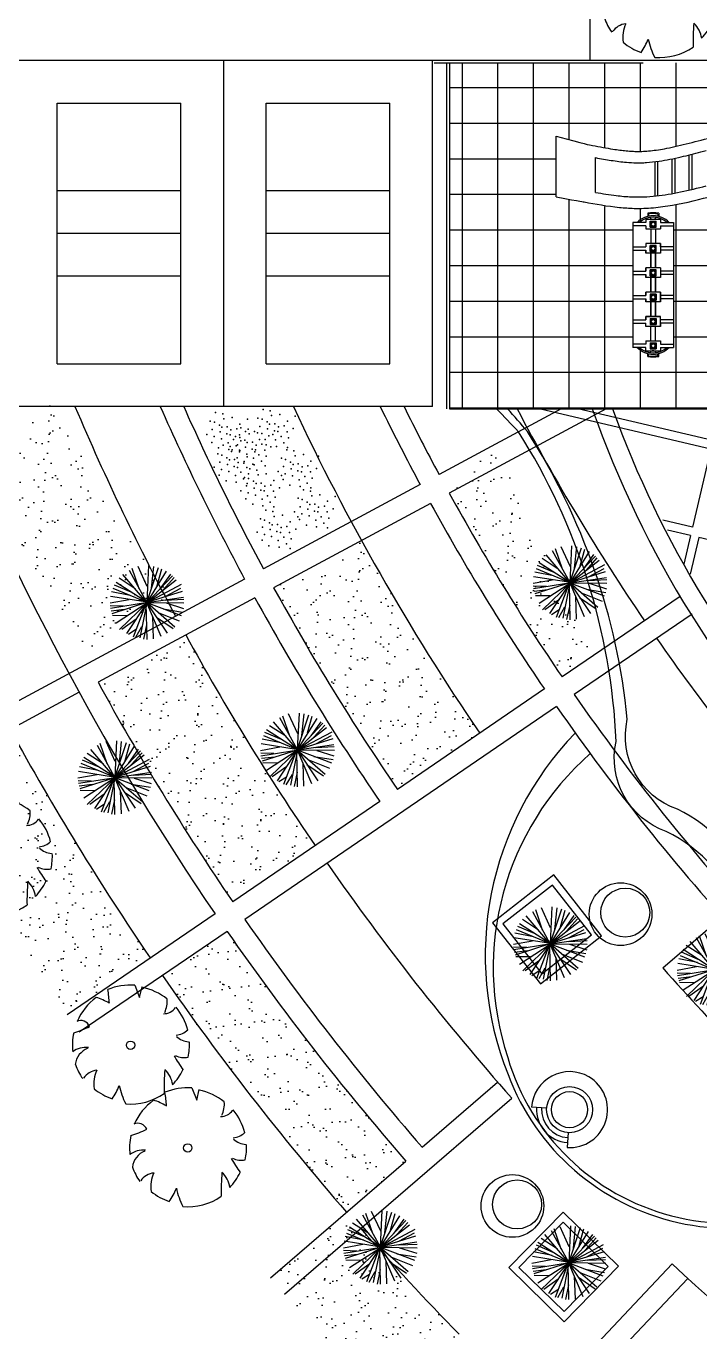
# Model space of a CAD drawing. Header units: millimetres. Extents: x 468001845 to 468595845, y 3387484553 to 3388325553.
# Drawn here: x 468127230 to 468174526, y 3387696008 to 3387787697 of the extents above; entities that cross this region are included whole.
import ezdxf

# ---------------------------------------------------------------- set-up
doc = ezdxf.new("R2010")
doc.units = ezdxf.units.MM
doc.linetypes.add('ACAD_ISO04W100', pattern=[30.5, 24, -3, 0.5, -3])
doc.linetypes.add('CENTER', pattern=[2, 1.25, -0.25, 0.25, -0.25])
for name, color, linetype in [('F-PLANT', 3, 'Continuous'), ('PD', 8, 'Continuous'), ('ROAD-XING', 1, 'CENTER'), ('屋顶', 7, 'Continuous'), ('铺地', 41, 'Continuous')]:
    doc.layers.add(name, color=color, linetype=linetype)
doc.styles.add('DIM', font='txt')
doc.styles.get("Standard").update_dxf_attribs({"font": 'arial.ttf'})
pattern_1 = [(294.26935, (468340676.8, 3388023760.5), (1890.097, -379.674), [0, -1520, 0, -1700, 0, -1625]), (264.26935, (468340676.8, 3388023760.5), (2342.185, -2368.71), [0, -820, 0, -1370, 0, -525]), (224.26935, (468340958.3, 3388024957.9), (-707.23, -3032.777), [0, -500, 0, -1800, 0, -2350]), (214.26935, (468340958.3, 3388024958), (166.362, -3127.209), [0, -250, 0, -1180, 0, -1350])]

# ---------------------------------------------------------------- blocks, each defined once
blk = doc.blocks.new('M_F13')
for p, q in [((-484, 239), (-484, 239)), ((-397, 193), (-484, 239)), ((-515, 179), (-397, 193))]:
    blk.add_line(p, q)
blk.add_circle((-3, 3), 38.2)
for centre, radius, start, end in [((-8, 3), 532, 89.3321, 114.3856), ((-325, 399), 130, 343.6555, 39.76), ((-175, 449), 193, 352.0775, 26.6128), ((-85, 589), 202, 304.1868, 338.5411), ((-8, 3), 531, 62.8767, 77.7021), ((80, 476), 154, 315.8454, 359.7651), ((-8, 3), 527, 126.0751, 153.6245), ((-356, 208), 224, 48.5203, 80.5151), ((-244, 1929), 1632, 285.4397, 290.7099), ((-8, 3), 523, 31.4098, 49.4752), ((412, 44), 234, 83.5323, 121.6544), ((959, 2091), 1965, 250.0865, 256.3451), ((-8, 3), 537, 160.8426, 187.275), ((-8, 3), 534, 340.3307, 19.43), ((-610, -942), 880, 77.3728, 85.4649), ((-5, -500), 587, 134.7782, 147.3315), ((-8, 3), 524, 200.8103, 231.4392), ((358, 465), 656, 266.7455, 282.0146), ((0, -631), 545, 39.6536, 53.993), ((-251, -396), 87.2, 97.741, 188.8107), ((-1350, -519), 1108, 2.9465, 10.9238), ((296, -376), 163, 170.6314, 220.6278), ((325, -118), 300, 230.4582, 263.1093), ((-8, 3), 514, 305.394, 326.2464), ((-8, 3), 522, 243.1498, 261.8356), ((125, -442), 220, 160.6009, 199.3991), ((100, -357), 178, 186.1912, 248.4952), ((-8, 3), 527, 274.7236, 290.3277)]:
    blk.add_arc(centre, radius, start, end)
at = {"width": 0.8, "flags": 9}
for tag, p in [('XSIZE', (-62, 12)), ('YSIZE', (9, 6))]:
    blk.add_attdef(tag, p, '', height=0.2, dxfattribs=at)
blk = doc.blocks.new('402')
for p, q in [((-1188, 1269), (-1579, 2000)), ((-1460, 2092), (59, 57)), ((-1141, 1683), (-1141, 2290)), ((-1022, 2339), (-3, 71)), ((-547, 1283), (-614, 2492)), ((-526, 2625), (-3, 71)), ((-21, 2571), (0, 100)), ((-12, 1697), (532, 2517)), ((0, 29), (650, 2488)), ((1006, 2365), (0, 29)), ((0, 29), (1683, 1931)), ((428, 1626), (817, 2438)), ((654, 1554), (1156, 2294)), ((808, 984), (1308, 2209)), ((-963, 257), (-2294, 1037)), ((-2102, 1407), (-24, 143)), ((-1248, 898), (-1966, 1600)), ((-2, 86), (-1751, 1760)), ((2063, 1500), (36, 71)), ((36, 71), (2287, 1108)), ((1022, 770), (1908, 1701)), ((1176, 599), (2189, 1301)), ((-12, 85), (-2488, 23)), ((-2454, 485), (-12, 85)), ((-1165, 57), (-2427, -479)), ((0, 71), (-2384, -644)), ((-2000, -1413), (-14, 71)), ((-1369, -2013), (-36, 29)), ((-1022, -2197), (-3, 71)), ((-640, -2342), (0, 0)), ((-2, 57), (-203, -2573)), ((0, 85), (613, -2355)), ((0, 57), (241, -2418)), ((12, 85), (1603, -1857)), ((1105, -2167), (24, 72)), ((2063, -1358), (36, 72)), ((48, 71), (2487, 426)), ((2507, -81), (48, 71)), ((1070, 14), (2480, -324)), ((1224, 242), (2407, 786)), ((-1010, -243), (-2198, -1098)), ((-951, -627), (-1834, -1615)), ((677, -713), (1830, -1626)), ((915, -528), (2388, -727)), ((-713, -1012), (-1655, -1792)), ((-511, -1055), (-1135, -2150)), ((-309, -1198), (-401, -2394)), ((143, -1326), (444, -2391)), ((321, -1226), (764, -2313)), ((618, -1126), (1406, -2004))]:
    blk.add_line(p, q)
at = {"linetype": 'Continuous', "style": 'DIM', "flags": 1}
for tag in ['XVALUE', 'YVALUE']:
    blk.add_attdef(tag, (-97621, -67099), '', height=0.02, dxfattribs=at)
blk = doc.blocks.new('LH005')
for p in [(-0.936, 0.176), (-0.63, 0.286), (-0.345, 0.044), (-0.243, 0.242), (-0.019, 0.066), (0.165, 0.176), (-1.201, -0.022), (-1.058, -0.221), (-0.915, -0.022), (-0.752, -0.221), (-0.733, -0.38), (-0.63, -0.022), (-0.487, -0.221), (-0.381, -0.38), (-0.354, -0.227), (-0.182, -0.11), (-0.019, -0.309), (0.104, -0.132), (-1.221, -0.463), (-1.119, -0.772), (-1.058, -0.463), (-0.848, -0.426), (-0.848, -0.797), (-0.752, -0.661), (-0.549, -0.441), (-0.467, -0.772), (-0.182, -0.463), (-0.12, -0.639), (0.165, -0.463), (0.104, -0.86)]:
    blk.add_point(p)

msp = doc.modelspace()

# ---------------------------------------------------------------- hatches: boundary and pattern name
at = {"layer": 'F-PLANT'}
h = msp.add_hatch(dxfattribs=at)
h.set_pattern_fill('AR-SAND', color=256, scale=1000, style=0)
h.set_pattern_definition([(294.26935, (468318921.5, 3388033415.3), (1890.097, -379.674), [0, -1520, 0, -1700, 0, -1625]), (264.26935, (468318921.5, 3388033415.3), (2342.185, -2368.71), [0, -820, 0, -1370, 0, -525]), (224.26935, (468319203, 3388034612.7), (-707.23, -3032.777), [0, -500, 0, -1800, 0, -2350]), (214.26935, (468319203, 3388034612.7), (166.362, -3127.209), [0, -250, 0, -1180, 0, -1350])])
h.paths.add_polyline_path([(468129013.6, 3387761234.2), (468122849.1, 3387757917.2, 0.0241603), (468131536.9, 3387743757.4), (468137318.1, 3387747704.3, -0.0240673)])
h = msp.add_hatch(dxfattribs=at)
h.set_pattern_fill('AR-SAND', color=256, scale=1000, style=0)
h.set_pattern_definition(pattern_1)
h.paths.add_polyline_path([(468164854.6, 3387741996.3), (468167167.6, 3387743575.3), (468160213.8, 3387758364.7), (468156216.9, 3387756214.2, 0.0263411)])
h = msp.add_hatch(dxfattribs=at)
h.set_pattern_fill('AR-SAND', color=256, scale=1000, style=0)
h.set_pattern_definition(pattern_1)
h.paths.add_polyline_path([(468150768.9, 3387751579.4), (468144604.4, 3387748262.4, 0.0241603), (468153292.2, 3387734102.6), (468159073.4, 3387738049.4, -0.0240673)])
h = msp.add_hatch(dxfattribs=at)
h.set_pattern_fill('AR-SAND', color=256, scale=1000, style=0)
h.set_pattern_definition(pattern_1)
h.paths.add_polyline_path([(468138439.9, 3387744945.5), (468132275.4, 3387741628.5, 0.0243252), (468141729.8, 3387726208.9), (468147511, 3387730155.7, -0.024246)])
h = msp.add_hatch(dxfattribs=at)
h.set_pattern_fill('AR-SAND', color=256, scale=1000, style=0)
h.set_pattern_definition(pattern_1)
h.paths.add_polyline_path([(468125395.5, 3387739629.9), (468119231.2, 3387736313.1, 0.0263433), (468130167.4, 3387718315.2), (468135948.6, 3387722262, -0.026343)])
h = msp.add_hatch(dxfattribs=at)
h.set_pattern_fill('AR-SAND', color=256, scale=1000, style=0)
h.set_pattern_definition([(37.5, (467719588.9, 3384635274.8), (-62.99336, 1926.8238), [0, -1520, 0, -1700, 0, -1625]), (7.5, (467719589, 3384635274.8), (1769.7767, 2822.146), [0, -820, 0, -1370, 0, -525]), (327.5, (467718358.9, 3384635274.8), (3114.1419, 5.65905), [0, -500, 0, -1800, 0, -2350]), (317.5, (467718359, 3384635274.8), (3006.1266, 877.6756), [0, -250, 0, -1180, 0, -1350])])
h.paths.add_polyline_path([(468141341.2, 3387724127.4), (468136798.7, 3387721026.2, 0.0272912), (468149723.7, 3387704407.6), (468153890.2, 3387707998, -0.0272684)])
h = msp.add_hatch(dxfattribs=at)
h.set_pattern_fill('AR-SAND', color=256, scale=1000, style=0)
h.set_pattern_definition(pattern_1)
h.paths.add_polyline_path([(468158184.3, 3387685505.2), (468162984.2, 3387690600.4, -0.0097062), (468157633.5, 3387695845.1, -0.015103), (468149723.7, 3387704407.6), (468144420.9, 3387699838.1, 0.0248543)])
at = {"layer": 'PD'}
h = msp.add_hatch(dxfattribs=at)
h.set_pattern_fill('NET', color=256, scale=20000, style=0)
h.set_pattern_definition([(360, (468255350, 3384593385.6), (2e-09, 2500), []), (90, (468255350, 3384593385.6), (-2500, 2e-09), [])])
h.paths.add_polyline_path([(468172673.9, 3387773911.1), (468172378.7, 3387773911.1), (468171639.3, 3387774334.4), (468171637.7, 3387774552), (468170868.5, 3387774569.2), (468170870.1, 3387774351.6), (468170116.2, 3387773911.1), (468169823.9, 3387773911.1), (468169823.9, 3387765133.1), (468170264.9, 3387765133.1), (468170408.2, 3387764899.4), (468170870.1, 3387764704.5), (468170868.5, 3387764486.9), (468171637.7, 3387764504), (468171639.3, 3387764721.6), (468171990.8, 3387764844.1), (468172378.7, 3387765133.1), (468172673.9, 3387765133.1)], flags=16)
h.paths.add_polyline_path([(468164444.3, 3387775698.2), (468164444.3, 3387779958.7), (468165577.4, 3387779657.8), (468166411.5, 3387779443.7), (468167388.9, 3387779240.1), (468168309.4, 3387779078.7), (468169716.1, 3387778912.5), (468170437.6, 3387778901.7), (468171888.4, 3387779061.8), (468172804.5, 3387779245.2), (468173965.7, 3387779526), (468174604.5, 3387779691.4), (468175189.3, 3387779843.6), (468175561.7, 3387779939.4), (468176031.8, 3387780057.6), (468176122.4, 3387775953.1), (468175186.8, 3387775709.7), (468174636.9, 3387775530.5), (468174086.9, 3387775435.6), (468173537, 3387775310.4), (468172987.1, 3387775196.9), (468172298.3, 3387775075.3), (468171887.2, 3387774978.9), (468171337.2, 3387774953.2), (468170237.2, 3387774897.7), (468169487.5, 3387774919), (468168587.2, 3387774977), (468168037.2, 3387774976.7), (468167487.1, 3387775160.1)], flags=16)
edge = h.paths.add_edge_path()
edge.add_line((468184590.6, 3387780079), (468184089.9, 3387780192.8))
edge.add_line((468184089.9, 3387780192.8), (468183593.4, 3387780293.6))
edge.add_line((468183593.4, 3387780293.6), (468182925.4, 3387780407.2))
edge.add_line((468182925.4, 3387780407.2), (468182199.7, 3387780497.7))
edge.add_line((468182199.7, 3387780497.7), (468181328.6, 3387780555.5))
edge.add_line((468181328.6, 3387780555.5), (468180600.3, 3387780558.6))
edge.add_line((468180600.3, 3387780558.6), (468180101.5, 3387780538.4))
edge.add_line((468180101.5, 3387780538.4), (468180101.5, 3387776738.6))
edge.add_line((468180101.5, 3387776738.6), (468179921.7, 3387776628))
edge.add_line((468179921.7, 3387776628), (468179185, 3387776628))
edge.add_line((468179185, 3387776628), (468178551.2, 3387776519.1))
edge.add_line((468178551.2, 3387776519.1), (468178050.5, 3387776418.2))
edge.add_line((468178050.5, 3387776418.2), (468177335, 3387776256.4))
edge.add_line((468177335, 3387776256.4), (468176716, 3387776104.8))
edge.add_line((468176122.4, 3387775953.1), (468176716, 3387776104.8))
edge.add_line((468176122.4, 3387769263.3), (468176122.4, 3387775953.1))
edge.add_line((468176122.4, 3387769263.3), (468175194, 3387769133.1))
edge.add_line((468175194, 3387769133.1), (468175194, 3387763030.8))
edge.add_line((468175194, 3387763030.8), (468188601.9, 3387763030.8))
edge.add_line((468188601.9, 3387763030.8), (468188601.9, 3387761992.2))
edge.add_line((468188601.9, 3387761992.2), (468193993.1, 3387761992.2))
edge.add_line((468193993.1, 3387761992.2), (468193993.1, 3387760823.3))
edge.add_line((468193993.1, 3387760823.3), (468156942.2, 3387760823.3))
edge.add_line((468156942.2, 3387760823.3), (468156942.2, 3387761023.3))
edge.add_line((468156942.2, 3387761023.3), (468156942.2, 3387785125.3))
edge.add_line((468156942.2, 3387785125.3), (468187193.1, 3387785125.3))
edge.add_line((468187193.1, 3387785125.3), (468187193.8, 3387781991.4))
edge.add_line((468187193.8, 3387781991.4), (468187593.9, 3387781988.9))
edge.add_line((468187593.9, 3387781988.9), (468187593.9, 3387779264.9))
edge.add_line((468187593.9, 3387779264.9), (468187340.5, 3387779334.1))
edge.add_line((468187340.5, 3387779334.1), (468186884.8, 3387779461.4))
edge.add_line((468186884.8, 3387779461.4), (468186483.8, 3387779574.7))
edge.add_line((468186483.8, 3387779574.7), (468185971, 3387779718.5))
edge.add_line((468185971, 3387779718.5), (468185389.7, 3387779876.8))
edge.add_line((468185389.7, 3387779876.8), (468185028.1, 3387779971))
edge.add_line((468185028.1, 3387779971), (468184590.6, 3387780079))

# ---------------------------------------------------------------- linework, layer by layer
at = {"layer": 'F-PLANT'}
for p, q in [((468176831.3, 3387785283.7, 0), (468166790, 3387785283.7, 0)), ((468164783, 3387760823.3), (468156216.9, 3387756214.2)), ((468167948.7, 3387760823.3), (468156933.5, 3387754896.3)), ((468168191.4, 3387760885.6), (468168104.7, 3387760823.3)), ((468154896, 3387755503.4), (468143888.3, 3387749580.5)), ((468155612.5, 3387754185.6), (468144604.4, 3387748262.4)), ((468142567.4, 3387748869.7), (468119171.9, 3387736281.2)), ((468143283.4, 3387747551.6), (468132275.4, 3387741628.5)), ((468173134.3, 3387747648.9), (468164854.6, 3387741996.3)), ((468173980.1, 3387746410), (468165705.7, 3387740761.1)), ((468163615.8, 3387741150.5), (468153292.2, 3387734102.6)), ((468130954.4, 3387740917.7), (468119882.7, 3387734960.3)), ((468164466.9, 3387739915.3), (468142580.1, 3387724973.2)), ((468171925.2, 3387721559), (468188530.7, 3387735868.3)), ((468152053.4, 3387733256.8), (468141729.8, 3387726208.9)), ((468140491, 3387725363.1), (468130117.3, 3387718281)), ((468141341.2, 3387724127.4), (468130963, 3387717042.2)), ((468155026.5, 3387708977.2), (468160329.4, 3387713546.7)), ((468145358.7, 3387698666.1), (468161318.6, 3387712419.1)), ((468163765.7, 3387711716.5), (468162717.8, 3387711784.1)), ((468165276.2, 3387709997.7), (468165208.7, 3387708949.9)), ((468144379.5, 3387699802.4), (468153890.2, 3387707998)), ((468158153.4, 3387685472.5), (468172584.1, 3387700790.7)), ((468173679.8, 3387699766.2), (468168879.7, 3387694670.9))]:
    msp.add_line(p, q, dxfattribs=at)
for points in [[(468178986.9, 3387710455.7, -0.2885051), (468176922.5, 3387717146.1, 0.4176255), (468172163.5, 3387731147, -0.381511), (468168649.4, 3387737465.2, 0.1309249), (468161789.1, 3387759212.4, 3.4417393)], [(468181094.5, 3387712093.1, -0.4533801), (468177705.4, 3387718710.8, 0.4176255), (468172946.3, 3387732711.6, -0.381511), (468169432.2, 3387739029.9, 0.1177067), (468162419.5, 3387759230.8, 3.4417393)], [(468161035.4, 3387715276.2, 0.5650851), (468187974.1, 3387708269.4, -0.3040197), (468195845.2, 3387708624.1)], [(468161068.8, 3387714073.5, 0.5416992), (468188201.1, 3387708001.8, -0.2997647), (468195594.1, 3387708366.4, 0.0180505)]]:
    msp.add_lwpolyline(points, format="xyb", dxfattribs=at)
for radius in [1618, 1268]:
    msp.add_circle((468165380.3, 3387711612.4), radius, dxfattribs=at)
for centre, radius, start, end in [((468295382.1, 3387831027.6), 179000, 203.036524, 208.264445), ((468295382.1, 3387831027.6), 173500, 203.811113, 208.263826), ((468295382.1, 3387831027.6), 172000, 204.031807, 208.26367), ((468295382.1, 3387831027.6), 165000, 205.120316, 214.298454), ((468295382.1, 3387831027.6), 159500, 206.050259, 208.262119), ((468295382.1, 3387831027.6), 158000, 206.316439, 208.261902), ((468048952.1, 3387653606.8), 154546.9, 43.103964, 43.927499), ((468082929.5, 3387691163.3), 104651.1, 40.573544, 41.731507), ((468295382.1, 3387831027.6), 151000, 207.705604, 214.296336), ((468236512.9, 3387785303.7), 73720.7, 199.394428, 224.350716), ((468236470.7, 3387785312.1), 72346.7, 199.78502, 223.344527), ((468295382.1, 3387831027.6), 187500, 202.325272, 214.30123), ((468295382.1, 3387831027.6), 158000, 208.805872, 214.29743), ((468295382.1, 3387831027.6), 159500, 208.800945, 214.297661), ((468295382.1, 3387831027.6), 173500, 208.759206, 214.299578), ((468295382.1, 3387831027.6), 172000, 208.763351, 214.299411), ((468295382.1, 3387831027.6), 179000, 208.744591, 214.300271), ((468295382.1, 3387831027.6), 151000, 214.8655, 221.069234), ((468295382.1, 3387831027.6), 187500, 208.265158, 208.265312), ((468295382.1, 3387831027.6), 186000, 208.727237, 214.301065), ((468295382.1, 3387831027.6), 158000, 214.841397, 222.421253), ((468295382.1, 3387831027.6), 159500, 214.836505, 222.421253), ((468295382.1, 3387831027.6), 193000, 208.711131, 214.301794), ((468181945.7, 3387722428.2), 22486.6, 135.96699, 201.810746), ((468180040.5, 3387721567.2), 20019.2, 131.288871, 198.315428), ((468295382.1, 3387831027.6), 173500, 214.79494, 214.799067), ((468295382.1, 3387831027.6), 179000, 214.780402, 221.499783), ((468295382.1, 3387831027.6), 186000, 214.763139, 221.009573), ((468295382.1, 3387831027.6), 187500, 214.759583, 221.007511), ((468295382.1, 3387831027.6), 193000, 214.747112, 221.000234), ((468295382.1, 3387831027.6), 165000, 221.563216, 227.202692), ((468165380.3, 3387711612.4), 2668, 59.696997, 176.310515), ((468165380.3, 3387711612.4), 2668, 266.310509, 59.696997), ((468165380.3, 3387711612.4), 2318, 176.310515, 266.310509), ((468165380.3, 3387711612.4), 1968, 176.310515, 266.310509), ((468295382.1, 3387831027.6), 193000, 221.445559, 224.461314), ((468295382.1, 3387831027.6), 179000, 226.683941, 238.170549)]:
    msp.add_arc(centre, radius, start, end, dxfattribs=at)
at = {"layer": 'PD'}
for p, q in [((468166790, 3387854360.3), (468166790, 3387785283.7)), ((468166790, 3387785283.7), (468126411.5, 3387785283.7)), ((468141082.6, 3387785283.7), (468141082.6, 3387760981.7)), ((468155753.7, 3387760981.7, 0), (468155753.7, 3387785283.7, 0)), ((468155865.4, 3387785125.3, 0), (468170536.5, 3387785125.3, 0)), ((468156742.2, 3387785125.3), (468156742.2, 3387760823.3)), ((468156942.2, 3387785125.3), (468156942.2, 3387760823.3)), ((468129411.5, 3387763981.7, 0), (468129411.5, 3387782283.7, 0)), ((468129411.5, 3387782283.7, 0), (468138082.6, 3387782283.7, 0)), ((468138082.6, 3387763981.7, 0), (468138082.6, 3387782283.7, 0)), ((468144082.6, 3387763981.7, 0), (468144082.6, 3387782283.7, 0)), ((468144082.6, 3387782283.7, 0), (468152753.7, 3387782283.7, 0)), ((468152753.7, 3387763981.7, 0), (468152753.7, 3387782283.7, 0)), ((468138082.6, 3387776132.7, 0), (468129411.5, 3387776132.7, 0)), ((468152753.7, 3387776132.7, 0), (468144082.6, 3387776132.7, 0)), ((468138082.6, 3387773132.7, 0), (468129411.5, 3387773132.7, 0)), ((468152753.7, 3387773132.7, 0), (468144082.6, 3387773132.7, 0)), ((468138082.6, 3387770132.7, 0), (468129411.5, 3387770132.7, 0)), ((468152753.7, 3387770132.7, 0), (468144082.6, 3387770132.7, 0)), ((468129411.5, 3387763981.7, 0), (468138082.6, 3387763981.7, 0)), ((468144082.6, 3387763981.7, 0), (468152753.7, 3387763981.7, 0)), ((468155753.7, 3387760981.7), (468126411.5, 3387760981.7)), ((468156942.2, 3387760823.3, 0), (468193993.1, 3387760823.3, 0)), ((468163332.3, 3387760823.3), (468175304.5, 3387758009.4)), ((468175441.9, 3387758593.5), (468165954.7, 3387760823.3)), ((468175304.5, 3387758009.4), (468174010.8, 3387752510.9)), ((468174010.8, 3387752510.9), (468171930, 3387753000)), ((468173873.4, 3387751926.8), (468172258.9, 3387752306.3)), ((468173873.4, 3387751926.8), (468173397.6, 3387749904.4)), ((468174457.5, 3387751789.6), (468173851, 3387749211.8)), ((468179957.6, 3387750496.8), (468174457.5, 3387751789.6))]:
    msp.add_line(p, q, dxfattribs=at)
at = {"layer": 'ROAD-XING', "linetype": 'ACAD_ISO04W100', "ltscale": 0.1}
msp.add_arc((468293354.8, 3387823250.9), 220835.3, 183.694605, 309.517902, dxfattribs=at)
at = {"layer": '屋顶'}
for p, q in [((468164444.3, 3387775698.2), (468164444.3, 3387779958.7)), ((468167206, 3387776020.7), (468167206, 3387778460.4))]:
    msp.add_line(p, q, dxfattribs=at)
at = {"layer": '屋顶', "color": 4}
for p, q in [((468173785.5, 3387776186.6), (468173785.5, 3387778655.5)), ((468173985.5, 3387776233.8), (468173985.5, 3387778705.6)), ((468171385.5, 3387775761.8), (468171385.5, 3387778177.5)), ((468171585.5, 3387775784), (468171585.5, 3387778204.2)), ((468172585.5, 3387775935.4), (468172585.5, 3387778380.1)), ((468172785.5, 3387775972.8), (468172785.5, 3387778422.1))]:
    msp.add_line(p, q, dxfattribs=at)
at = {"layer": '屋顶'}
for points, knots in [([(468164444.3, 3387779958.7), (468166515.1, 3387779404.2), (468166750.7, 3387779359.6), (468167493.2, 3387779220), (468167975.7, 3387779130.4), (468168752.9, 3387779009.3), (468169063.5, 3387778968.6), (468169508.2, 3387778926.2), (468169656, 3387778915.2), (468169900.6, 3387778902.8), (468170000, 3387778899.5), (468170173.9, 3387778897.2), (468170249.2, 3387778897.4), (468170403.8, 3387778900.2), (468170482.3, 3387778902.9), (468170721.2, 3387778914.5), (468170885.2, 3387778927.2), (468171414.3, 3387778982), (468171796.5, 3387779041), (468172694, 3387779214.2), (468173219.6, 3387779337.4), (468174327.2, 3387779616.8), (468174909.3, 3387779772.6), (468175688.1, 3387779971.8), (468175858.8, 3387780014.9), (468176031.8, 3387780057.6)], [90.0632206, 90.0632206, 90.0632206, 90.0632206, 93.5417532, 93.5417532, 101.3284942, 101.3284942, 107.0130108, 107.0130108, 109.994584, 109.994584, 112.1265321, 112.1265321, 113.8290134, 113.8290134, 115.5314948, 115.5314948, 118.9364575, 118.9364575, 126.1982692, 126.1982692, 135.0981263, 135.0981263, 143.9979835, 143.9979835, 146.4565056, 146.4565056, 146.4565056, 146.4565056]), ([(468167206, 3387778460.4), (468167583.8, 3387778390.3), (468167947.7, 3387778325.2), (468168670, 3387778212.5), (468169025.5, 3387778166.5), (468169603.3, 3387778115.5), (468169833.9, 3387778102.6), (468170174, 3387778096.7), (468170289.4, 3387778097.3), (468170526.1, 3387778103.5), (468170646.1, 3387778109.2), (468171056.6, 3387778136.7), (468171355, 3387778170), (468172157.9, 3387778288.5), (468172677.8, 3387778393.5), (468173666.1, 3387778622.9), (468174127.7, 3387778740.6), (468174723.6, 3387778895.6), (468174844.9, 3387778927.3), (468174967.1, 3387778959.2)], [95.4511734, 95.4511734, 95.4511734, 95.4511734, 101.3060302, 101.3060302, 107.5307921, 107.5307921, 111.9285108, 111.9285108, 114.2684574, 114.2684574, 116.6084041, 116.6084041, 122.1567531, 122.1567531, 131.0704943, 131.0704943, 138.4024326, 138.4024326, 140.2582549, 140.2582549, 140.2582549, 140.2582549]), ([(468164444.3, 3387775698.2), (468166296.8, 3387775374.9), (468166346, 3387775365.6), (468167207, 3387775204.2), (468168033, 3387775054.3), (468169215.7, 3387774934), (468169560.3, 3387774910), (468170133.4, 3387774895.5), (468170360.8, 3387774896.6), (468170812.7, 3387774912.2), (468171037.8, 3387774926.5), (468171710.5, 3387774986), (468172155.5, 3387775047.9), (468173578.9, 3387775296.3), (468174544, 3387775542), (468175673.9, 3387775836.3), (468175853.1, 3387775883.2), (468176031.8, 3387775929.6)], [93.5772761, 93.5772761, 93.5772761, 93.5772761, 94.3181442, 94.3181442, 106.515502, 106.515502, 111.4819501, 111.4819501, 114.719678, 114.719678, 117.957406, 117.957406, 124.4328618, 124.4328618, 138.8352259, 138.8352259, 141.5596276, 141.5596276, 141.5596276, 141.5596276]), ([(468167206, 3387776020.7), (468167690.6, 3387775934.2), (468168173.7, 3387775855.8), (468169014.5, 3387775754.8), (468169372.9, 3387775722.9), (468170017.6, 3387775695.6), (468170304.4, 3387775694.4), (468170878.5, 3387775715.8), (468171165.7, 3387775737.8), (468172024.9, 3387775831.1), (468172597.7, 3387775930), (468173769.1, 3387776175.7), (468174367.5, 3387776324.5), (468174967.1, 3387776479.2)], [97.6588362, 97.6588362, 97.6588362, 97.6588362, 104.9929844, 104.9929844, 110.472409, 110.472409, 114.8842486, 114.8842486, 119.2960882, 119.2960882, 128.0617126, 128.0617126, 137.185268, 137.185268, 137.185268, 137.185268])]:
    msp.add_open_spline(points, degree=3, knots=knots, dxfattribs=at)
at = {"layer": '铺地'}
for p, q in [((468170735.9, 3387774139.1), (468171761.9, 3387774139.1)), ((468170735.9, 3387774139.1), (468170735.9, 3387773911.1)), ((468170868.5, 3387774569.2), (468170870.1, 3387774351.6)), ((468170925.5, 3387774520.1), (468170927.1, 3387774363.5)), ((468171580.7, 3387774502.9), (468171582.3, 3387774346.2)), ((468171637.7, 3387774552), (468171639.3, 3387774334.4)), ((468171761.9, 3387774139.1), (468171761.9, 3387773911.1)), ((468169823.9, 3387773911.1), (468169823.9, 3387765133.1)), ((468170735.9, 3387773911.1), (468169823.9, 3387773911.1)), ((468170735.9, 3387773683.1), (468169823.9, 3387773683.1)), ((468170735.9, 3387773683.1), (468170735.9, 3387773455.1)), ((468170735.9, 3387773455.1), (468171761.9, 3387773455.1)), ((468171039.3, 3387773589.2), (468171039.5, 3387773999.6)), ((468171039.3, 3387773589.2), (468171449.7, 3387773589)), ((468171039.5, 3387773999.6), (468171449.9, 3387773999.4)), ((468171077.6, 3387773455.1), (468171077.6, 3387772429.1)), ((468171162.5, 3387773712.3), (468171080.4, 3387773630.2)), ((468171080.5, 3387773958.5), (468171162.6, 3387773876.4)), ((468171326.7, 3387773876.3), (468171408.9, 3387773958.4)), ((468171326.7, 3387773712.2), (468171408.7, 3387773630)), ((468171420.2, 3387773455.1), (468171420.2, 3387772429.1)), ((468171449.7, 3387773589), (468171449.9, 3387773999.4)), ((468171761.9, 3387773911.1), (468172673.9, 3387773911.1)), ((468171761.9, 3387773683.1), (468172673.9, 3387773683.1)), ((468171761.9, 3387773683.1), (468171761.9, 3387773455.1)), ((468172673.9, 3387773911.1), (468172673.9, 3387765133.1)), ((468169823.9, 3387772201.1), (468170735.9, 3387772201.1)), ((468171761.9, 3387772429.1), (468170735.9, 3387772429.1)), ((468170735.9, 3387772429.1), (468170735.9, 3387772201.1)), ((468171449.7, 3387772295.3), (468171039.3, 3387772295.1)), ((468171039.5, 3387771884.7), (468171039.3, 3387772295.1)), ((468171039.3, 3387771879.2), (468171039.5, 3387772289.6)), ((468171039.5, 3387772289.6), (468171449.9, 3387772289.4)), ((468171162.5, 3387772172), (468171080.4, 3387772254)), ((468171080.5, 3387772248.5), (468171162.6, 3387772166.4)), ((468171408.7, 3387772254.2), (468171326.7, 3387772172.1)), ((468171326.7, 3387772166.3), (468171408.9, 3387772248.4)), ((468171449.9, 3387771884.9), (468171449.7, 3387772295.3)), ((468171449.7, 3387771879), (468171449.9, 3387772289.4)), ((468171761.9, 3387772429.1), (468171761.9, 3387771745.1)), ((468171761.9, 3387772201.1), (468171761.9, 3387772429.1)), ((468172673.9, 3387772201.1), (468171761.9, 3387772201.1)), ((468169823.9, 3387771973.1), (468170735.9, 3387771973.1)), ((468170735.9, 3387771973.1), (468170735.9, 3387771745.1)), ((468170735.9, 3387771745.1), (468170735.9, 3387771973.1)), ((468171761.9, 3387771745.1), (468170735.9, 3387771745.1)), ((468171039.3, 3387771879.2), (468171449.7, 3387771879)), ((468171449.9, 3387771884.9), (468171039.5, 3387771884.7)), ((468171077.6, 3387771745.1), (468171077.6, 3387770719.1)), ((468171077.6, 3387770719.1), (468171077.6, 3387771745.1)), ((468171162.5, 3387772002.3), (468171080.4, 3387771920.2)), ((468171162.6, 3387772007.8), (468171080.5, 3387771925.7)), ((468171408.9, 3387771925.9), (468171326.7, 3387772007.9)), ((468171326.7, 3387772002.2), (468171408.7, 3387771920)), ((468171420.2, 3387771745.1), (468171420.2, 3387770719.1)), ((468171420.2, 3387770719.1), (468171420.2, 3387771745.1)), ((468172673.9, 3387771973.1), (468171761.9, 3387771973.1)), ((468169823.9, 3387770491.1), (468170735.9, 3387770491.1)), ((468170735.9, 3387770719.1), (468170735.9, 3387770491.1)), ((468171761.9, 3387770719.1), (468170735.9, 3387770719.1)), ((468170735.9, 3387770491.1), (468170735.9, 3387770719.1)), ((468171449.7, 3387770585.3), (468171039.3, 3387770585.1)), ((468171039.5, 3387770174.7), (468171039.3, 3387770585.1)), ((468171039.3, 3387770169.2), (468171039.5, 3387770579.6)), ((468171039.5, 3387770579.6), (468171449.9, 3387770579.4)), ((468171162.5, 3387770462), (468171080.4, 3387770544)), ((468171080.5, 3387770538.5), (468171162.6, 3387770456.4)), ((468171408.7, 3387770544.2), (468171326.7, 3387770462.1)), ((468171326.7, 3387770456.3), (468171408.9, 3387770538.4)), ((468171449.9, 3387770174.9), (468171449.7, 3387770585.3)), ((468171449.7, 3387770169), (468171449.9, 3387770579.4)), ((468171761.9, 3387770719.1), (468171761.9, 3387770035.1)), ((468171761.9, 3387770719.1), (468171761.9, 3387770035.1)), ((468172673.9, 3387770491.1), (468171761.9, 3387770491.1)), ((468169823.9, 3387770263.1), (468170735.9, 3387770263.1)), ((468170735.9, 3387770263.1), (468170735.9, 3387770035.1)), ((468170735.9, 3387770035.1), (468170735.9, 3387770263.1)), ((468171761.9, 3387770035.1), (468170735.9, 3387770035.1)), ((468171039.3, 3387770169.2), (468171449.7, 3387770169)), ((468171449.9, 3387770174.9), (468171039.5, 3387770174.7)), ((468171077.6, 3387769009.1), (468171077.6, 3387770035.1)), ((468171077.6, 3387770035.1), (468171077.6, 3387769009.1)), ((468171162.5, 3387770292.3), (468171080.4, 3387770210.2)), ((468171162.6, 3387770297.8), (468171080.5, 3387770215.7)), ((468171408.9, 3387770215.9), (468171326.7, 3387770297.9)), ((468171326.7, 3387770292.2), (468171408.7, 3387770210)), ((468171420.2, 3387769009.1), (468171420.2, 3387770035.1)), ((468171420.2, 3387770035.1), (468171420.2, 3387769009.1)), ((468172673.9, 3387770263.1), (468171761.9, 3387770263.1)), ((468169823.9, 3387768781.1), (468170735.9, 3387768781.1)), ((468169823.9, 3387768553.1), (468170735.9, 3387768553.1)), ((468170735.9, 3387769009.1), (468170735.9, 3387768781.1)), ((468171761.9, 3387769009.1), (468170735.9, 3387769009.1)), ((468170735.9, 3387768781.1), (468170735.9, 3387769009.1)), ((468170735.9, 3387768553.1), (468170735.9, 3387768325.1)), ((468170735.9, 3387768325.1), (468170735.9, 3387768553.1)), ((468171039.3, 3387768875.1), (468171449.7, 3387768875.3)), ((468171039.3, 3387768875.1), (468171039.5, 3387768464.7)), ((468171039.5, 3387768869.6), (468171039.3, 3387768459.2)), ((468171449.9, 3387768869.4), (468171039.5, 3387768869.6)), ((468171162.5, 3387768752), (468171080.4, 3387768834)), ((468171162.5, 3387768582.3), (468171080.4, 3387768500.2)), ((468171162.6, 3387768746.4), (468171080.5, 3387768828.5)), ((468171080.5, 3387768505.7), (468171162.6, 3387768587.8)), ((468171326.7, 3387768752.1), (468171408.7, 3387768834.2)), ((468171408.9, 3387768828.4), (468171326.7, 3387768746.3)), ((468171326.7, 3387768587.9), (468171408.9, 3387768505.9)), ((468171408.7, 3387768500), (468171326.7, 3387768582.2)), ((468171449.7, 3387768875.3), (468171449.9, 3387768464.9)), ((468171449.9, 3387768869.4), (468171449.7, 3387768459)), ((468171761.9, 3387769009.1), (468171761.9, 3387768325.1)), ((468171761.9, 3387768325.1), (468171761.9, 3387769009.1)), ((468172673.9, 3387768781.1), (468171761.9, 3387768781.1)), ((468172673.9, 3387768553.1), (468171761.9, 3387768553.1)), ((468171761.9, 3387768325.1), (468170735.9, 3387768325.1)), ((468171449.7, 3387768459), (468171039.3, 3387768459.2)), ((468171039.5, 3387768464.7), (468171449.9, 3387768464.9)), ((468171077.6, 3387768325.1), (468171077.6, 3387767299.1)), ((468171077.6, 3387767299.1), (468171077.6, 3387768325.1)), ((468171420.2, 3387768325.1), (468171420.2, 3387767299.1)), ((468171420.2, 3387767299.1), (468171420.2, 3387768325.1)), ((468169823.9, 3387767071.1), (468170735.9, 3387767071.1)), ((468169823.9, 3387766843.1), (468170735.9, 3387766843.1)), ((468170735.9, 3387767299.1), (468170735.9, 3387767071.1)), ((468170735.9, 3387767071.1), (468170735.9, 3387767299.1)), ((468171761.9, 3387767299.1), (468170735.9, 3387767299.1)), ((468170735.9, 3387767299.1), (468171761.9, 3387767299.1)), ((468170735.9, 3387766615.1), (468170735.9, 3387766843.1)), ((468171039.3, 3387767165.1), (468171449.7, 3387767165.3)), ((468171039.3, 3387767165.1), (468171039.5, 3387766754.7)), ((468171039.5, 3387767159.6), (468171039.3, 3387766749.2)), ((468171449.7, 3387766749), (468171039.3, 3387766749.2)), ((468171039.5, 3387767159.6), (468171449.9, 3387767159.4)), ((468171039.5, 3387767159.6), (468171449.9, 3387767159.4)), ((468171039.5, 3387766754.7), (468171449.9, 3387766754.9)), ((468171162.5, 3387767042), (468171080.4, 3387767124)), ((468171080.4, 3387766790.2), (468171162.5, 3387766872.3)), ((468171162.6, 3387767036.4), (468171080.5, 3387767118.5)), ((468171080.5, 3387766795.7), (468171162.6, 3387766877.8)), ((468171326.7, 3387767042.1), (468171408.7, 3387767124.2)), ((468171326.7, 3387767036.3), (468171408.9, 3387767118.4)), ((468171326.7, 3387767036.3), (468171408.9, 3387767118.4)), ((468171326.7, 3387766877.9), (468171408.9, 3387766795.9)), ((468171326.7, 3387766872.2), (468171408.7, 3387766790)), ((468171326.7, 3387766872.2), (468171408.7, 3387766790)), ((468171449.7, 3387767165.3), (468171449.9, 3387766754.9)), ((468171449.7, 3387766749), (468171449.9, 3387767159.4)), ((468171449.7, 3387766749), (468171449.9, 3387767159.4)), ((468171761.9, 3387766615.1), (468171761.9, 3387767299.1)), ((468172673.9, 3387767071.1), (468171761.9, 3387767071.1)), ((468171761.9, 3387766843.1), (468171761.9, 3387766615.1)), ((468172673.9, 3387766843.1), (468171761.9, 3387766843.1)), ((468171761.9, 3387766615.1), (468170735.9, 3387766615.1)), ((468171077.6, 3387765589.1), (468171077.6, 3387766615.1)), ((468171420.2, 3387765589.1), (468171420.2, 3387766615.1)), ((468170735.9, 3387765361.1), (468169823.9, 3387765361.1)), ((468170735.9, 3387765133.1), (468169823.9, 3387765133.1)), ((468170735.9, 3387765589.1), (468171761.9, 3387765589.1)), ((468170735.9, 3387765589.1), (468170735.9, 3387765361.1)), ((468170735.9, 3387764905.1), (468170735.9, 3387765133.1)), ((468170735.9, 3387764905.1), (468171761.9, 3387764905.1)), ((468171039.3, 3387765455.1), (468171449.7, 3387765455.3)), ((468171039.3, 3387765455.1), (468171039.5, 3387765044.7)), ((468171039.5, 3387765044.7), (468171449.9, 3387765044.9)), ((468171162.5, 3387765332), (468171080.4, 3387765414)), ((468171080.5, 3387765085.7), (468171162.6, 3387765167.8)), ((468171326.7, 3387765332.1), (468171408.7, 3387765414.2)), ((468171326.7, 3387765167.9), (468171408.9, 3387765085.9)), ((468171449.7, 3387765455.3), (468171449.9, 3387765044.9)), ((468171761.9, 3387765589.1), (468171761.9, 3387765361.1)), ((468171761.9, 3387765361.1), (468172673.9, 3387765361.1)), ((468171761.9, 3387765133.1), (468172673.9, 3387765133.1)), ((468171761.9, 3387765133.1), (468171761.9, 3387764905.1)), ((468170868.5, 3387764486.9), (468170870.1, 3387764704.5)), ((468170925.5, 3387764535.9), (468170927.1, 3387764692.6)), ((468171580.7, 3387764553.1), (468171582.3, 3387764709.8)), ((468171637.7, 3387764504), (468171639.3, 3387764721.6))]:
    msp.add_line(p, q, dxfattribs=at)
for points in [[(468171048.2, 3387773794.4), (468171244.7, 3387773990.7), (468171441, 3387773794.2), (468171244.5, 3387773597.9)], [(468171080.5, 3387773958.5), (468171080.4, 3387773630.2), (468171408.7, 3387773630), (468171408.9, 3387773958.4)], [(468171048.2, 3387772089.9), (468171244.7, 3387771893.6), (468171441, 3387772090.1), (468171244.5, 3387772286.4)], [(468171048.2, 3387772089.9), (468171244.7, 3387771893.6), (468171441, 3387772090.1), (468171244.5, 3387772286.4)], [(468171048.2, 3387772084.4), (468171244.7, 3387772280.7), (468171441, 3387772084.2), (468171244.5, 3387771887.9)], [(468171080.5, 3387771925.7), (468171080.4, 3387772254), (468171408.7, 3387772254.2), (468171408.9, 3387771925.9)], [(468171080.5, 3387771925.7), (468171080.4, 3387772254), (468171408.7, 3387772254.2), (468171408.9, 3387771925.9)], [(468171080.5, 3387772248.5), (468171080.4, 3387771920.2), (468171408.7, 3387771920), (468171408.9, 3387772248.4)], [(468171048.2, 3387770379.9), (468171244.7, 3387770183.6), (468171441, 3387770380.1), (468171244.5, 3387770576.4)], [(468171048.2, 3387770379.9), (468171244.7, 3387770183.6), (468171441, 3387770380.1), (468171244.5, 3387770576.4)], [(468171048.2, 3387770374.4), (468171244.7, 3387770570.7), (468171441, 3387770374.2), (468171244.5, 3387770177.9)], [(468171080.5, 3387770215.7), (468171080.4, 3387770544), (468171408.7, 3387770544.2), (468171408.9, 3387770215.9)], [(468171080.5, 3387770215.7), (468171080.4, 3387770544), (468171408.7, 3387770544.2), (468171408.9, 3387770215.9)], [(468171080.5, 3387770538.5), (468171080.4, 3387770210.2), (468171408.7, 3387770210), (468171408.9, 3387770538.4)], [(468171048.2, 3387768669.9), (468171244.7, 3387768473.6), (468171441, 3387768670.1), (468171244.5, 3387768866.4)], [(468171048.2, 3387768664.4), (468171244.7, 3387768860.7), (468171441, 3387768664.2), (468171244.5, 3387768467.9)], [(468171048.2, 3387768664.4), (468171244.7, 3387768860.7), (468171441, 3387768664.2), (468171244.5, 3387768467.9)], [(468171080.5, 3387768505.7), (468171080.4, 3387768834), (468171408.7, 3387768834.2), (468171408.9, 3387768505.9)], [(468171080.5, 3387768828.5), (468171080.4, 3387768500.2), (468171408.7, 3387768500), (468171408.9, 3387768828.4)], [(468171080.5, 3387768828.5), (468171080.4, 3387768500.2), (468171408.7, 3387768500), (468171408.9, 3387768828.4)], [(468171048.2, 3387766959.9), (468171244.7, 3387766763.6), (468171441, 3387766960.1), (468171244.5, 3387767156.4)], [(468171048.2, 3387766954.4), (468171244.7, 3387767150.7), (468171441, 3387766954.2), (468171244.5, 3387766757.9)], [(468171048.2, 3387766954.4), (468171244.7, 3387767150.7), (468171441, 3387766954.2), (468171244.5, 3387766757.9)], [(468171080.5, 3387766795.7), (468171080.4, 3387767124), (468171408.7, 3387767124.2), (468171408.9, 3387766795.9)], [(468171080.5, 3387767118.5), (468171080.4, 3387766790.2), (468171408.7, 3387766790), (468171408.9, 3387767118.4)], [(468171080.5, 3387767118.5), (468171080.4, 3387766790.2), (468171408.7, 3387766790), (468171408.9, 3387767118.4)], [(468171048.2, 3387765249.9), (468171244.7, 3387765053.6), (468171441, 3387765250.1), (468171244.5, 3387765446.4)], [(468171080.5, 3387765085.7), (468171080.4, 3387765414), (468171408.7, 3387765414.2), (468171408.9, 3387765085.9)], [(468163335, 3387720447.3), (468167623.3, 3387723807.3), (468164263.2, 3387728095.6), (468159975, 3387724735.5)], [(468163421.2, 3387721157.5), (468166913, 3387723893.5), (468164177, 3387727385.4), (468160685.2, 3387724649.3)], [(468165004.3, 3387696718.8), (468168813.5, 3387700613.6), (468164918.7, 3387704422.8), (468161109.5, 3387700528)], [(468164996.3, 3387697434.2), (468168098.1, 3387700605.7), (468164926.6, 3387703707.4), (468161824.9, 3387700536)]]:
    msp.add_lwpolyline(points, close=True, dxfattribs=at)
for points in [[(468171080.5, 3387773794.4), (468171244.7, 3387773958.5), (468171408.8, 3387773794.2), (468171244.5, 3387773630.1), (468171080.5, 3387773794.4)], [(468171080.5, 3387772089.9), (468171244.7, 3387771925.8), (468171408.8, 3387772090.1), (468171244.5, 3387772254.1), (468171080.5, 3387772089.9)], [(468171080.5, 3387772089.9), (468171244.7, 3387771925.8), (468171408.8, 3387772090.1), (468171244.5, 3387772254.1), (468171080.5, 3387772089.9)], [(468171080.5, 3387772084.4), (468171244.7, 3387772248.5), (468171408.8, 3387772084.2), (468171244.5, 3387771920.1), (468171080.5, 3387772084.4)], [(468171080.5, 3387770379.9), (468171244.7, 3387770215.8), (468171408.8, 3387770380.1), (468171244.5, 3387770544.1), (468171080.5, 3387770379.9)], [(468171080.5, 3387770379.9), (468171244.7, 3387770215.8), (468171408.8, 3387770380.1), (468171244.5, 3387770544.1), (468171080.5, 3387770379.9)], [(468171080.5, 3387770374.4), (468171244.7, 3387770538.5), (468171408.8, 3387770374.2), (468171244.5, 3387770210.1), (468171080.5, 3387770374.4)], [(468171080.5, 3387768669.9), (468171244.7, 3387768505.8), (468171408.8, 3387768670.1), (468171244.5, 3387768834.1), (468171080.5, 3387768669.9)], [(468171080.5, 3387768664.4), (468171244.7, 3387768828.5), (468171408.8, 3387768664.2), (468171244.5, 3387768500.1), (468171080.5, 3387768664.4)], [(468171080.5, 3387768664.4), (468171244.7, 3387768828.5), (468171408.8, 3387768664.2), (468171244.5, 3387768500.1), (468171080.5, 3387768664.4)], [(468171080.5, 3387766959.9), (468171244.7, 3387766795.8), (468171408.8, 3387766960.1), (468171244.5, 3387767124.1), (468171080.5, 3387766959.9)], [(468171080.5, 3387766954.4), (468171244.7, 3387767118.5), (468171408.8, 3387766954.2), (468171244.5, 3387766790.1), (468171080.5, 3387766954.4)], [(468171080.5, 3387766954.4), (468171244.7, 3387767118.5), (468171408.8, 3387766954.2), (468171244.5, 3387766790.1), (468171080.5, 3387766954.4)], [(468171080.5, 3387765249.9), (468171244.7, 3387765085.8), (468171408.8, 3387765250.1), (468171244.5, 3387765414.1), (468171080.5, 3387765249.9)]]:
    msp.add_lwpolyline(points, dxfattribs=at)
for centre, radius in [((468168960.7, 3387725338.6), 2201.8), ((468169287, 3387725447.3), 1719.7), ((468161367.3, 3387704849.3), 2201.8), ((468161693.7, 3387704958), 1719.7)]:
    msp.add_circle(centre, radius, dxfattribs=at)
for centre, radius, start, end in [((468171247.5, 3387772797.5), 1587.4, 44.5505, 135.4495), ((468171247.5, 3387772796.1), 1486.2, 48.612402, 131.387598), ((468171185, 3387771513.8), 3071.7, 81.525758, 95.91563), ((468171166.5, 3387771216.6), 3312.3, 82.815779, 94.172566), ((468171238.2, 3387774375.7), 236.7, 207.680394, 332.916845), ((468171247.5, 3387766246.7), 1587.4, 224.5505, 315.4495), ((468171247.5, 3387766248.2), 1486.2, 228.612402, 311.387598), ((468171238.2, 3387764668.5), 236.7, 27.083155, 152.319606), ((468171185, 3387767542.2), 3071.7, 264.08437, 278.474242), ((468171166.5, 3387767839.4), 3312.3, 265.827434, 277.184221)]:
    msp.add_arc(centre, radius, start, end, dxfattribs=at)

# ---------------------------------------------------------------- block references
at = {"layer": 'F-PLANT'}
for name, p, xscale, yscale, zscale, rotation in [('M_F13', (468171682.1, 3387789586.9), 7.799999999999999, 7.799999999999999, 7.799999999999999, 285.0869648758007), ('LH005', (468142045.8, 3387758343.1), 1859.00042481291, -2195.881096042506, 1859.00042481291, 343.5270738192705), ('LH005', (468145387.1, 3387758557.5), 1859.00042481291, -2195.881096042506, 1859.00042481291, 343.5270738192705), ('LH005', (468143823.6, 3387757270.7), 1859.00042481291, -2195.881096042506, 1859.00042481291, 343.5270738192705), ('LH005', (468142566.9, 3387756045.3), 1859.00042481291, -2195.881096042506, 1859.00042481291, 343.5270738192705), ('LH005', (468147042.3, 3387755739), 1859.00042481291, -2195.881096042506, 1859.00042481291, 343.5270738192705), ('LH005', (468144436.8, 3387754390.9), 1859.00042481291, -2195.881096042506, 1859.00042481291, 343.5270738192705), ('LH005', (468148207.1, 3387752920.3), 1859.00042481291, -2195.881096042506, 1859.00042481291, 343.5270738192705), ('LH005', (468145571, 3387751480.3), 1859.00042481291, -2195.881096042506, 1859.00042481291, 343.5270738192705), ('402', (468165481.2, 3387748634.9), 1.036546875, 1.036546875, 1.036546875, 122.4138126619704), ('402', (468135779.5, 3387747251.7), 1.036546875, 1.036546875, 1.036546875, 122.4138126619704), ('402', (468146344.4, 3387736901.9), 1.036546875, 1.036546875, 1.036546875, 122.4138126619704), ('402', (468133530.2, 3387734961.6), 1.036546875, 1.036546875, 1.036546875, 122.4138126619704), ('M_F13', (468124922.5, 3387729330), 7.799999999999999, 7.799999999999999, 7.799999999999999, 285.0869648758007), ('402', (468164093.5, 3387723285), 1.036546875, 1.036546875, 1.036546875, 122.4138126619704), ('402', (468175592.7, 3387721469.1), 1.036546875, 1.036546875, 1.036546875, 122.4138126619704), ('M_F13', (468134546.8, 3387716105.1), 7.799999999999999, 7.799999999999999, 7.799999999999999, 285.0869648758007), ('M_F13', (468138556.9, 3387708891.6), 7.799999999999999, 7.799999999999999, 7.799999999999999, 285.0869648758007), ('402', (468152169.1, 3387701976.7), 1.036546875, 1.036546875, 1.036546875, 122.4138126619704), ('402', (468165400.7, 3387700895.4), 1.036546875, 1.036546875, 1.036546875, 122.4138126619704)]:
    msp.add_blockref(name, p, dxfattribs=dict(at, xscale=xscale, yscale=yscale, zscale=zscale, rotation=rotation))

doc.saveas('drawing.dxf')
